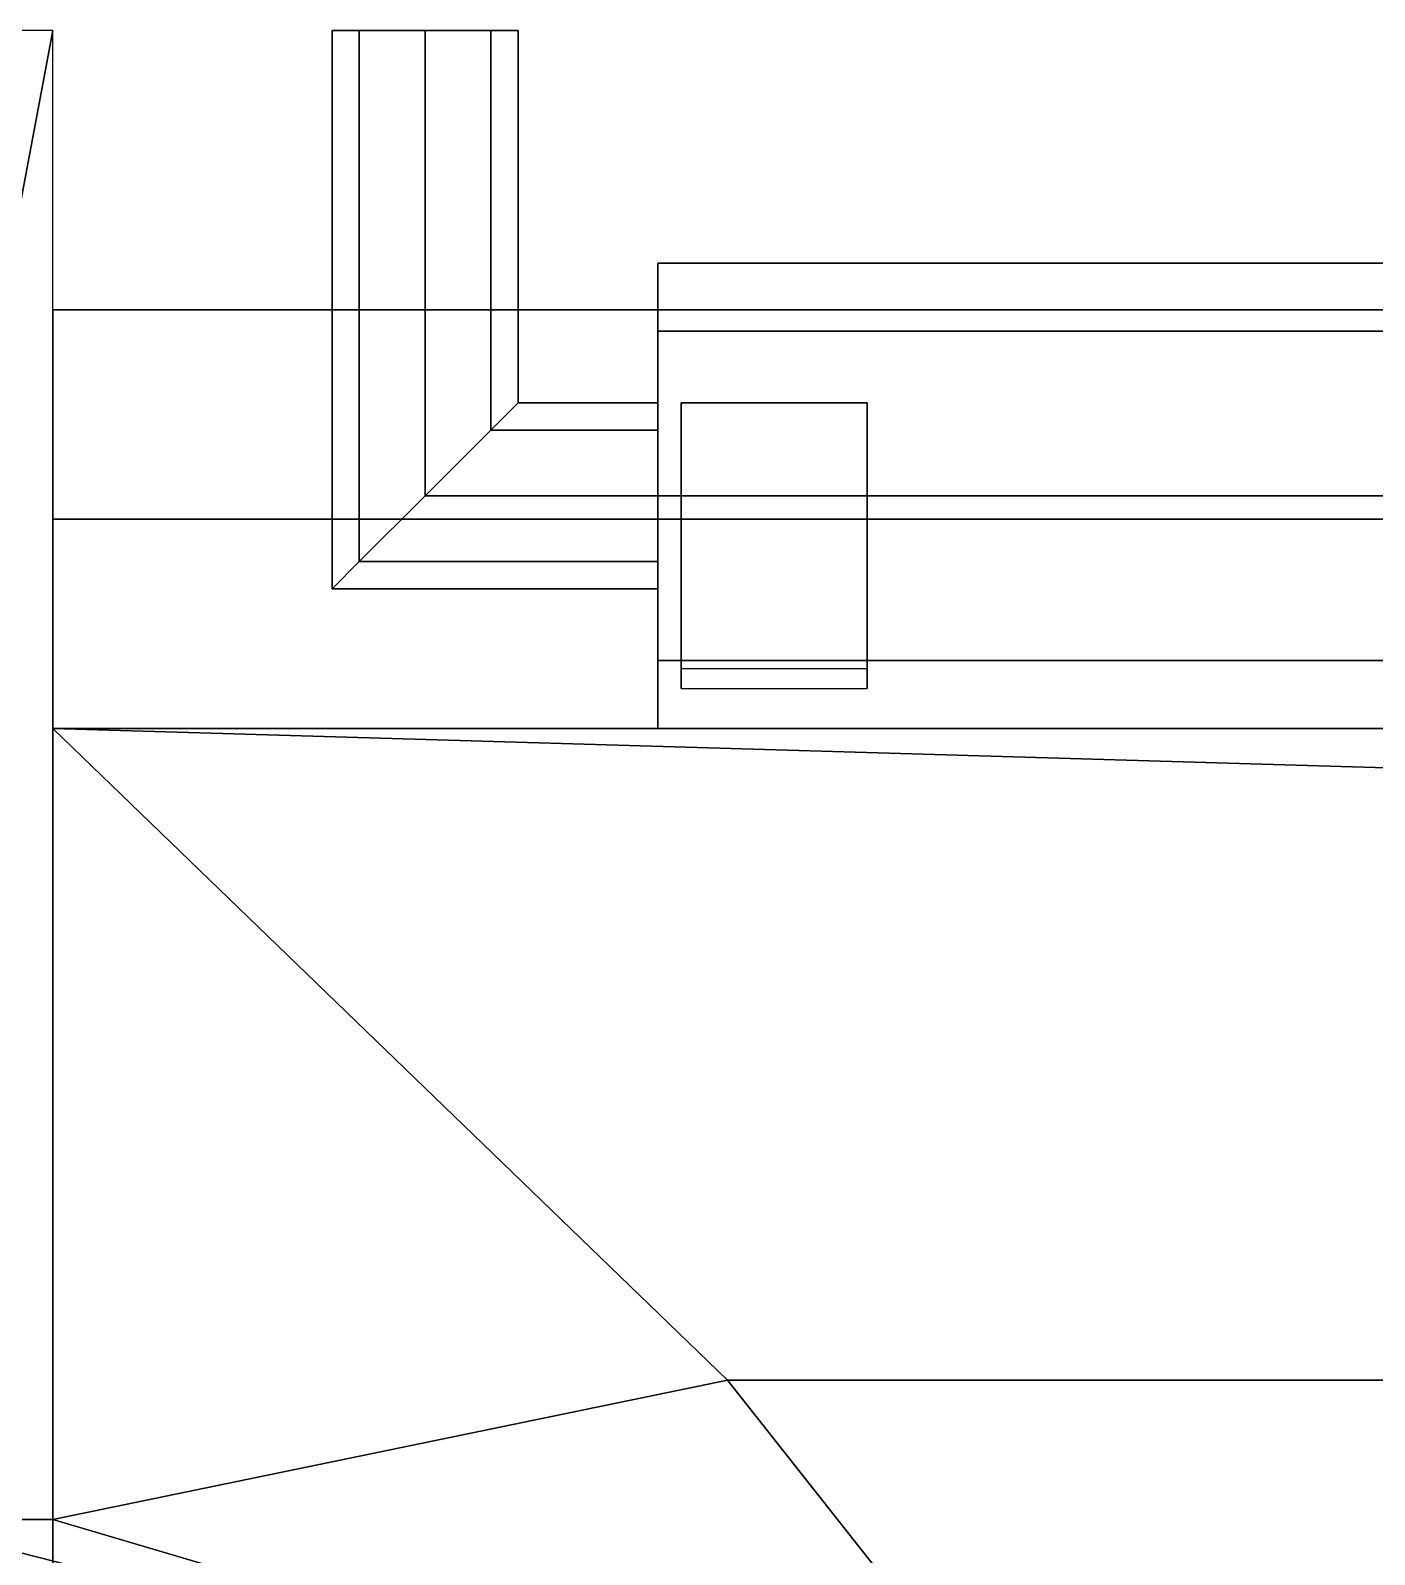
# Model space of a CAD drawing. Header units: millimetres. Extents: x -1.1 to 1.1, y -2.2 to 9.7.
# Drawn here: x -0.72 to -0.142, y 1.655 to 2.31 of the extents above; entities that cross this region are included whole.
import ezdxf

# ---------------------------------------------------------------- set-up
doc = ezdxf.new("R2010")
doc.units = ezdxf.units.MM
doc.layers.add('fenders', color=6, linetype='Continuous')

msp = doc.modelspace()

# ---------------------------------------------------------------- linework, layer by layer
for points in [[(-0.57828, 2.08172, 1.06172), (-0.59, 2.07, 1.09), (-0.59, 2.31, 1.09), (-0.57828, 2.31, 1.06172)], [(-0.59, 2.07, 1.09), (-0.57828, 2.08172, 1.11828), (-0.57828, 2.31, 1.11828), (-0.59, 2.31, 1.09)], [(-0.57828, 2.31, 1.11828), (-0.55, 2.31, 1.13), (-0.52172, 2.31, 1.11828), (-0.59, 2.31, 1.09)], [(-0.59, 2.31, 1.09), (-0.52172, 2.31, 1.11828), (-0.51, 2.31, 1.09), (-0.57828, 2.31, 1.06172)], [(-0.55, 2.11, 1.05), (-0.57828, 2.08172, 1.06172), (-0.57828, 2.31, 1.06172), (-0.55, 2.31, 1.05)], [(-0.57828, 2.08172, 1.11828), (-0.55, 2.11, 1.13), (-0.55, 2.31, 1.13), (-0.57828, 2.31, 1.11828)], [(-0.57828, 2.31, 1.06172), (-0.51, 2.31, 1.09), (-0.52172, 2.31, 1.06172), (-0.55, 2.31, 1.05)], [(-0.55, 2.11, 1.13), (-0.52172, 2.13828, 1.11828), (-0.52172, 2.31, 1.11828), (-0.55, 2.31, 1.13)], [(-0.52172, 2.13828, 1.06172), (-0.55, 2.11, 1.05), (-0.55, 2.31, 1.05), (-0.52172, 2.31, 1.06172)], [(-0.52172, 2.13828, 1.11828), (-0.51, 2.15, 1.09), (-0.51, 2.31, 1.09), (-0.52172, 2.31, 1.11828)], [(-0.51, 2.15, 1.09), (-0.52172, 2.13828, 1.06172), (-0.52172, 2.31, 1.06172), (-0.51, 2.31, 1.09)], [(0.45, 2.18071, 1.16071), (0.45, 2.21, 1.09), (-0.45, 2.21, 1.09), (-0.45, 2.18071, 1.16071)], [(0.45, 2.21, 1.09), (0.45, 2.18071, 1.01929), (-0.45, 2.18071, 1.01929), (-0.45, 2.21, 1.09)], [(-0.45, 2.18071, 1.16071), (-0.45, 2.21, 1.09), (-0.45, 2.15, 1.09), (-0.45, 2.13828, 1.11828)], [(-0.45, 2.21, 1.09), (-0.45, 2.18071, 1.01929), (-0.45, 2.13828, 1.06172), (-0.45, 2.15, 1.09)], [(0.71, 2.19, 0.42), (0.71, 2.1, 0.33), (-0.71, 2.1, 0.33), (-0.71, 2.19, 0.42)], [(-0.71, 2.19, 0.42), (-0.71, 2.1, 0.33), (-0.71, -1.35, 0.33), (-0.71, -1.46, 1)], [(-0.71, 2.01, 1.05), (-0.71, 2.19, 0.42), (-0.71, -1.46, 1), (-0.71, 0.6, 1.05)], [(0.71, 2.01, 1.05), (0.71, 2.19, 0.42), (-0.71, 2.19, 0.42), (-0.71, 2.01, 1.05)], [(0.45, 2.11, 1.19), (0.45, 2.18071, 1.16071), (-0.45, 2.18071, 1.16071), (-0.45, 2.11, 1.19)], [(0.45, 2.18071, 1.01929), (0.45, 2.11, 0.99), (-0.45, 2.11, 0.99), (-0.45, 2.18071, 1.01929)], [(-0.45, 2.11, 1.19), (-0.45, 2.18071, 1.16071), (-0.45, 2.13828, 1.11828), (-0.45, 2.11, 1.13)], [(-0.45, 2.18071, 1.01929), (-0.45, 2.11, 0.99), (-0.45, 2.11, 1.05), (-0.45, 2.13828, 1.06172)], [(-0.52172, 2.13828, 1.06172), (-0.51, 2.15, 1.09), (-0.45, 2.15, 1.09), (-0.45, 2.13828, 1.06172)], [(-0.51, 2.15, 1.09), (-0.52172, 2.13828, 1.11828), (-0.45, 2.13828, 1.11828), (-0.45, 2.15, 1.09)], [(-0.36, 2.15, 0.99), (-0.36, 2.15, 0.96), (-0.44, 2.15, 0.96), (-0.44, 2.15, 0.99)], [(-0.44, 2.15, 0.96), (-0.44, 2.03571, 0.96), (-0.44, 2.02714, 0.99), (-0.44, 2.15, 0.99)], [(-0.36, 2.15, 0.96), (-0.36, 2.03571, 0.96), (-0.44, 2.03571, 0.96), (-0.44, 2.15, 0.96)], [(-0.44, 2.15, 0.99), (-0.44, 2.02714, 0.99), (-0.36, 2.02714, 0.99), (-0.36, 2.15, 0.99)], [(-0.36, 2.02714, 0.99), (-0.36, 2.03571, 0.96), (-0.36, 2.15, 0.96), (-0.36, 2.15, 0.99)], [(-0.55, 2.11, 1.05), (-0.52172, 2.13828, 1.06172), (-0.45, 2.13828, 1.06172), (-0.45, 2.11, 1.05)], [(-0.52172, 2.13828, 1.11828), (-0.55, 2.11, 1.13), (-0.45, 2.11, 1.13), (-0.45, 2.13828, 1.11828)], [(-0.55, 2.11, 1.13), (-0.57828, 2.08172, 1.11828), (-0.45, 2.08172, 1.11828), (-0.45, 2.11, 1.13)], [(-0.57828, 2.08172, 1.06172), (-0.55, 2.11, 1.05), (-0.45, 2.11, 1.05), (-0.45, 2.08172, 1.06172)], [(0.45, 2.03929, 1.16071), (0.45, 2.11, 1.19), (-0.45, 2.11, 1.19), (-0.45, 2.03929, 1.16071)], [(0.45, 2.11, 0.99), (0.45, 2.03929, 1.01929), (-0.45, 2.03929, 1.01929), (-0.45, 2.11, 0.99)], [(-0.45, 2.11, 0.99), (-0.45, 2.03929, 1.01929), (-0.45, 2.08172, 1.06172), (-0.45, 2.11, 1.05)], [(-0.45, 2.03929, 1.16071), (-0.45, 2.11, 1.19), (-0.45, 2.11, 1.13), (-0.45, 2.08172, 1.11828)], [(-0.71, -1.35, 0.33), (-0.71, 2.1, 0.33), (0.71, 2.1, 0.33), (0.71, -1.35, 0.33)], [(-0.57828, 2.08172, 1.11828), (-0.59, 2.07, 1.09), (-0.45, 2.07, 1.09), (-0.45, 2.08172, 1.11828)], [(-0.59, 2.07, 1.09), (-0.57828, 2.08172, 1.06172), (-0.45, 2.08172, 1.06172), (-0.45, 2.07, 1.09)], [(-0.45, 2.03929, 1.01929), (-0.45, 2.01, 1.09), (-0.45, 2.07, 1.09), (-0.45, 2.08172, 1.06172)], [(-0.45, 2.01, 1.09), (-0.45, 2.03929, 1.16071), (-0.45, 2.08172, 1.11828), (-0.45, 2.07, 1.09)], [(0.45, 2.01, 1.09), (0.45, 2.03929, 1.16071), (-0.45, 2.03929, 1.16071), (-0.45, 2.01, 1.09)], [(0.45, 2.03929, 1.01929), (0.45, 2.01, 1.09), (-0.45, 2.01, 1.09), (-0.45, 2.03929, 1.01929)], [(0.71, 0.6, 1.05), (0.71, 2.01, 1.05), (-0.71, 2.01, 1.05), (-0.71, 0.6, 1.05)], [(0.37, 1.99, 1.06357), (0.71, 2.01, 1.05), (-0.71, 2.01, 1.05), (-0.03, 1.99, 1.06357)], [(-0.12, 1.73, 1.24), (-0.03, 1.99, 1.06357), (-0.71, 2.01, 1.05), (-0.42, 1.73, 1.24)], [(-0.71, 2.01, 1.05), (-0.71, 2.01, 1.05), (-0.71, 1.67, 1.05), (-0.71, 1.67, 1.2)], [(-0.71, 2.01, 1.05), (-0.71, 2.01, 1.05), (-0.71, 1.67, 1.2), (-0.42, 1.73, 1.24)], [(-0.71, 1.67, 1.2), (-0.71, 1.67, 1.2), (-0.27, 1.54, 1.35), (-0.42, 1.73, 1.24)], [(0.27, 1.54, 1.35), (0.42, 1.73, 1.24), (-0.42, 1.73, 1.24), (-0.27, 1.54, 1.35)], [(-0.78, 1.67, 1.2), (-0.71, 1.67, 1.2), (-0.71, 1.67, 1.05), (-0.83, 1.67, 1.09)], [(-0.83, 1.67, 1.09), (-0.71, 1.67, 1.09), (-0.71, 1.67, 0.97), (-0.83, 1.67, 0.97)], [(-0.27, 0.57, 1.35), (-0.27, 1.54, 1.35), (-0.78, 1.67, 1.2), (-0.78, 0.59, 1.2)], [(-0.27, 1.54, 1.35), (-0.71, 1.67, 1.2), (-0.71, 1.67, 1.2), (-0.78, 1.67, 1.2)]]:
    msp.add_3dface(points)
at = {"layer": 'fenders'}
for points in [[(-0.83, 1.67, 0.97), (-0.71, 2.31, 0.94), (-1.1, 2.31, 0.94), (-1.1, 1.67, 0.97)], [(-0.71, 1.67, 0.97), (-0.71, 2.31, 0.94), (-0.71, 2.31, 0.94), (-0.83, 1.67, 0.97)]]:
    msp.add_3dface(points, dxfattribs=at)

doc.saveas('drawing.dxf')
